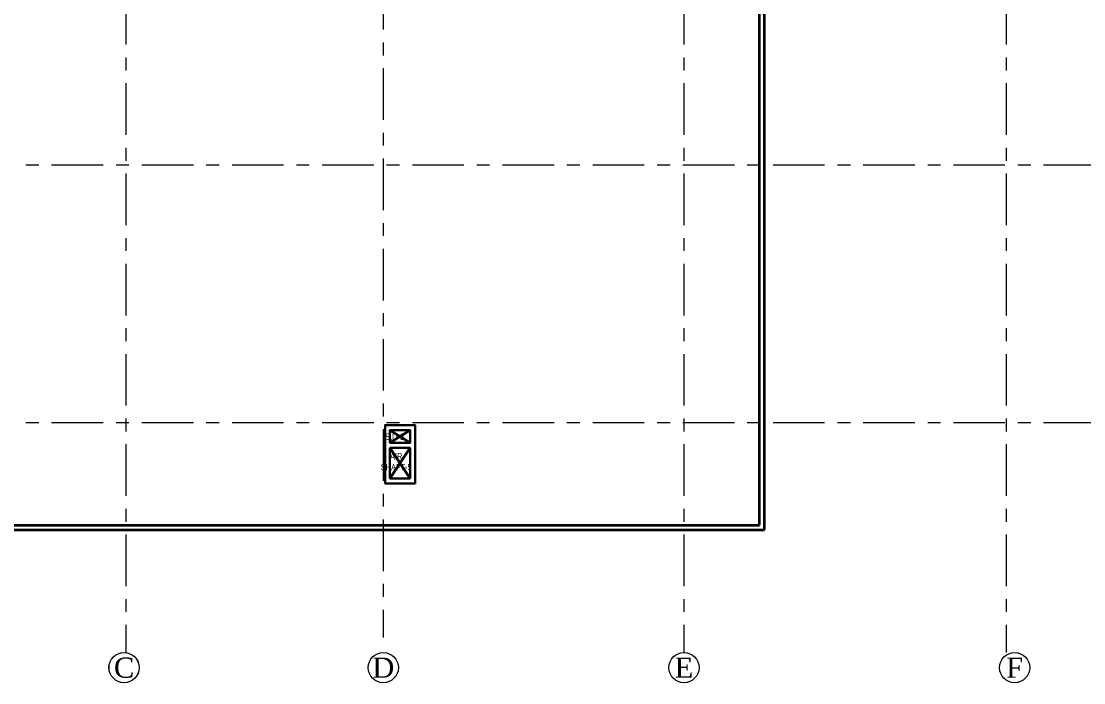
# Model space of a CAD drawing. Header units: millimetres. Extents: x 24487468 to 24959437, y -333213 to 842934.
# Drawn here: x 24725815 to 24750557, y 234243 to 249635 of the extents above; entities that cross this region are included whole.
import ezdxf
from ezdxf.enums import TextEntityAlignment as Align

# ---------------------------------------------------------------- set-up
doc = ezdxf.new("R2010")
doc.units = ezdxf.units.MM
doc.header["$MEASUREMENT"] = 0
for name, pattern in [('ACAD_ISO10W100', [18.5, 12, -3, 0.5, -3]), ('BORDERX2', [3.5, 1, -0.5, 1, -0.5, 0, -0.5]), ('Centreline', [21, 12, -3, 3, -3])]:
    doc.linetypes.add(name, pattern=pattern)
doc.layers.add('A-BTEXT', color=57, linetype='Continuous')
for name, color, linetype, lineweight in [('CENLINE', 220, 'ACAD_ISO10W100', 5), ('GRID', 205, 'BORDERX2', 5), ('p1 plan grid lck', 6, 'Continuous', 5), ('text', 7, 'Continuous', 15), ('wall 0', 22, 'Continuous', 35), ('Wall1', 37, 'Continuous', 30)]:
    doc.layers.add(name, color=color, linetype=linetype, lineweight=lineweight)
doc.styles.add('arial', font='times.ttf')
doc.styles.add('LABEL', font='arial.ttf', dxfattribs={"height": 18})

# ---------------------------------------------------------------- blocks, each defined once
blk = doc.blocks.new('grid letter-flat-4-flat-1')
at = {"layer": 'GRID', "linetype": 'Continuous'}
blk.add_circle((0, 374.75), 281.25, dxfattribs=at)

msp = doc.modelspace()

# ---------------------------------------------------------------- linework, layer by layer
at = {"layer": 'p1 plan grid lck', "linetype": 'Centreline', "ltscale": 100}
for p, q in [((24734246.1, 282140.6), (24734246.1, 235293.6)), ((24728249.6, 281790.6), (24728249.6, 234943.6)), ((24741247.2, 281790.6), (24741247.2, 234943.6)), ((24748746.6, 281790.6), (24748746.6, 234943.6)), ((24709722.4, 246297.7), (24762025.5, 246297.7)), ((24709722.4, 240297.7), (24762025.5, 240297.7))]:
    msp.add_line(p, q, dxfattribs=at)
at = {"layer": 'wall 0', "ltscale": 100}
for p, q in [((24743006.1, 237912.7), (24743006.1, 249972.7)), ((24743121.1, 237797.7), (24743121.1, 249972.7)), ((24724672.2, 237797.7), (24743121.1, 237797.7)), ((24724787.2, 237912.7), (24743006.1, 237912.7))]:
    msp.add_line(p, q, dxfattribs=at)
at = {"layer": 'Wall1', "ltscale": 100}
for p, q in [((24734870.1, 239822.7), (24734400.4, 240122.7)), ((24734870.1, 240122.7), (24734400.4, 239822.7)), ((24734400.4, 239707.7), (24734870.1, 238997.7)), ((24734870.1, 239707.7), (24734400.4, 238997.7))]:
    msp.add_line(p, q, dxfattribs=at)
for points in [[(24734985.1, 239707.7), (24734985.1, 240237.7), (24734285.4, 240237.7), (24734285.4, 239707.7)], [(24734985.1, 239822.7), (24734985.1, 238882.7), (24734285.4, 238882.7), (24734285.4, 239822.7)], [(24734400.4, 239822.7), (24734870.1, 239822.7)], [(24734400.4, 239707.7), (24734870.1, 239707.7)]]:
    msp.add_lwpolyline(points, dxfattribs=at)
for points in [[(24734400.4, 239822.7), (24734870.1, 239822.7), (24734870.1, 240122.7), (24734400.4, 240122.7)], [(24734400.4, 239707.7), (24734870.1, 239707.7), (24734870.1, 238997.7), (24734400.4, 238997.7)]]:
    msp.add_lwpolyline(points, close=True, dxfattribs=at)

# ---------------------------------------------------------------- block references
at = {"layer": 'CENLINE'}
ref = msp.add_blockref('grid letter-flat-4-flat-1', (24728208.1, 234126.3), dxfattribs=dict(at, xscale=1.25, yscale=1.25, zscale=25.4))
ref.add_attrib('GRID_LETTER', 'C', dxfattribs={"layer": 'A-BTEXT', "linetype": 'Continuous', "height": 468.7, "style": 'arial'}).set_placement((24728208.1, 234595), align=Align.MIDDLE_CENTER)
ref = msp.add_blockref('grid letter-flat-4-flat-1', (24728209.7, 234126.3), dxfattribs=dict(at, xscale=1.25, yscale=1.25, zscale=25.4))
ref.add_attrib('GRID_LETTER', 'C', dxfattribs={"layer": 'A-BTEXT', "linetype": 'Continuous', "height": 468.7, "style": 'arial'}).set_placement((24728209.7, 234595), align=Align.MIDDLE_CENTER)
ref = msp.add_blockref('grid letter-flat-4-flat-1', (24734246.1, 234126.3), dxfattribs=dict(at, xscale=1.25, yscale=1.25, zscale=25.4))
ref.add_attrib('GRID_LETTER', 'D', dxfattribs={"layer": 'A-BTEXT', "linetype": 'Continuous', "height": 468.7, "style": 'arial'}).set_placement((24734246.1, 234595), align=Align.MIDDLE_CENTER)
ref = msp.add_blockref('grid letter-flat-4-flat-1', (24741246.1, 234126.3), dxfattribs=dict(at, xscale=1.25, yscale=1.25, zscale=25.4))
ref.add_attrib('GRID_LETTER', 'E', dxfattribs={"layer": 'A-BTEXT', "linetype": 'Continuous', "height": 468.7, "style": 'arial'}).set_placement((24741246.1, 234595), align=Align.MIDDLE_CENTER)
ref = msp.add_blockref('grid letter-flat-4-flat-1', (24741247.7, 234126.3), dxfattribs=dict(at, xscale=1.25, yscale=1.25, zscale=25.4))
ref.add_attrib('GRID_LETTER', 'E', dxfattribs={"layer": 'A-BTEXT', "linetype": 'Continuous', "height": 468.7, "style": 'arial'}).set_placement((24741247.7, 234595), align=Align.MIDDLE_CENTER)
ref = msp.add_blockref('grid letter-flat-4-flat-1', (24748946.1, 234126.3), dxfattribs=dict(at, xscale=1.25, yscale=1.25, zscale=25.4))
ref.add_attrib('GRID_LETTER', 'F', dxfattribs={"layer": 'A-BTEXT', "linetype": 'Continuous', "height": 468.7, "style": 'arial'}).set_placement((24748946.1, 234595), align=Align.MIDDLE_CENTER)
ref = msp.add_blockref('grid letter-flat-4-flat-1', (24748947.7, 234126.3), dxfattribs=dict(at, xscale=1.25, yscale=1.25, zscale=25.4))
ref.add_attrib('GRID_LETTER', 'F', dxfattribs={"layer": 'A-BTEXT', "linetype": 'Continuous', "height": 468.7, "style": 'arial'}).set_placement((24748947.7, 234595), align=Align.MIDDLE_CENTER)

# ---------------------------------------------------------------- texts
at = {"layer": 'text', "char_height": 150, "width": 4499.814, "attachment_point": 2, "style": 'LABEL'}
for s, insert in [('\\pi-450,l600,t600;{\\fTechnic|b0|i0|c2|p2;S.D-5}', (24734435.2, 240040.7)), ('\\pi-450,l600,t600;{\\fTechnic|b0|i0|c2|p2;AIR \\PSHAFT-5}', (24734471.4, 239585.8))]:
    msp.add_mtext(s, dxfattribs=dict(at, insert=insert))

doc.saveas('drawing.dxf')
